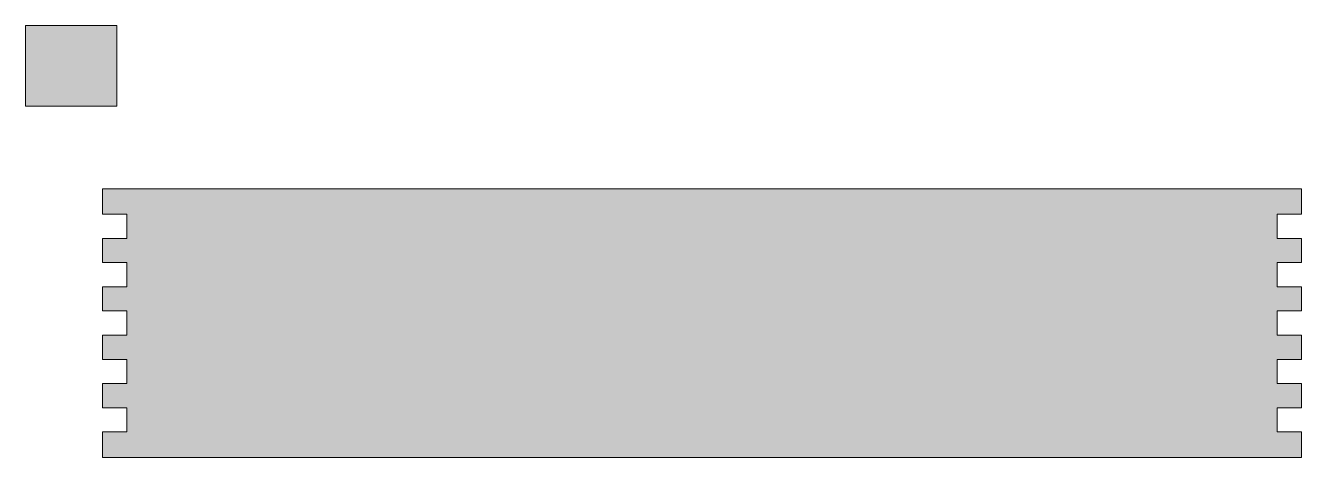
# Model space of a CAD drawing. Header units: inches. Extents: x 785 to 1259, y -561 to -400.
import ezdxf

# ---------------------------------------------------------------- set-up
doc = ezdxf.new("R2010")
doc.units = ezdxf.units.IN
doc.header["$MEASUREMENT"] = 0
doc.layers.add('Layer 1', color=7, linetype='Continuous')

msp = doc.modelspace()

# ---------------------------------------------------------------- hatches: boundary and pattern name
at = {"layer": 'Layer 1', "true_color": 0x939597}
h = msp.add_hatch(color=252, dxfattribs=at)
h.dxf.hatch_style = 2
h.paths.add_polyline_path([(818.59, -400.22), (818.59, -430.22), (784.59, -430.22), (784.59, -400.22)])
h = msp.add_hatch(color=252, dxfattribs=at)
h.dxf.hatch_style = 2
h.paths.add_polyline_path([(1259.23, -470.42), (1259.23, -460.92), (813.23, -460.92), (813.23, -470.42), (822.23, -470.42), (822.23, -479.42), (813.23, -479.42), (813.23, -488.42), (822.23, -488.42), (822.23, -497.42), (813.23, -497.42), (813.23, -506.42), (822.23, -506.42), (822.23, -515.42), (813.23, -515.42), (813.23, -524.42), (822.23, -524.42), (822.23, -533.42), (813.23, -533.42), (813.23, -542.42), (822.23, -542.42), (822.23, -551.42), (813.23, -551.42), (813.23, -560.92), (1259.23, -560.92), (1259.23, -551.42), (1250.23, -551.42), (1250.23, -542.42), (1259.23, -542.42), (1259.23, -533.42), (1250.23, -533.42), (1250.23, -524.42), (1259.23, -524.42), (1259.23, -515.42), (1250.23, -515.42), (1250.23, -506.42), (1259.23, -506.42), (1259.23, -497.42), (1250.23, -497.42), (1250.23, -488.42), (1259.23, -488.42), (1259.23, -479.42), (1250.23, -479.42), (1250.23, -470.42)])

# ---------------------------------------------------------------- linework, layer by layer
at = {"layer": 'Layer 1', "color": 250, "lineweight": 18, "true_color": 0x231f20}
for points in [[(818.59, -400.22), (818.59, -430.22), (784.59, -430.22), (784.59, -400.22), (818.59, -400.22)], [(1259.23, -470.42), (1259.23, -460.92), (813.23, -460.92), (813.23, -470.42), (822.23, -470.42), (822.23, -479.42), (813.23, -479.42), (813.23, -488.42), (822.23, -488.42), (822.23, -497.42), (813.23, -497.42), (813.23, -506.42), (822.23, -506.42), (822.23, -515.42), (813.23, -515.42), (813.23, -524.42), (822.23, -524.42), (822.23, -533.42), (813.23, -533.42), (813.23, -542.42), (822.23, -542.42), (822.23, -551.42), (813.23, -551.42), (813.23, -560.92), (1259.23, -560.92), (1259.23, -551.42), (1250.23, -551.42), (1250.23, -542.42), (1259.23, -542.42), (1259.23, -533.42), (1250.23, -533.42), (1250.23, -524.42), (1259.23, -524.42), (1259.23, -515.42), (1250.23, -515.42), (1250.23, -506.42), (1259.23, -506.42), (1259.23, -497.42), (1250.23, -497.42), (1250.23, -488.42), (1259.23, -488.42), (1259.23, -479.42), (1250.23, -479.42), (1250.23, -470.42), (1259.23, -470.42)]]:
    msp.add_lwpolyline(points, dxfattribs=at)

doc.saveas('drawing.dxf')
